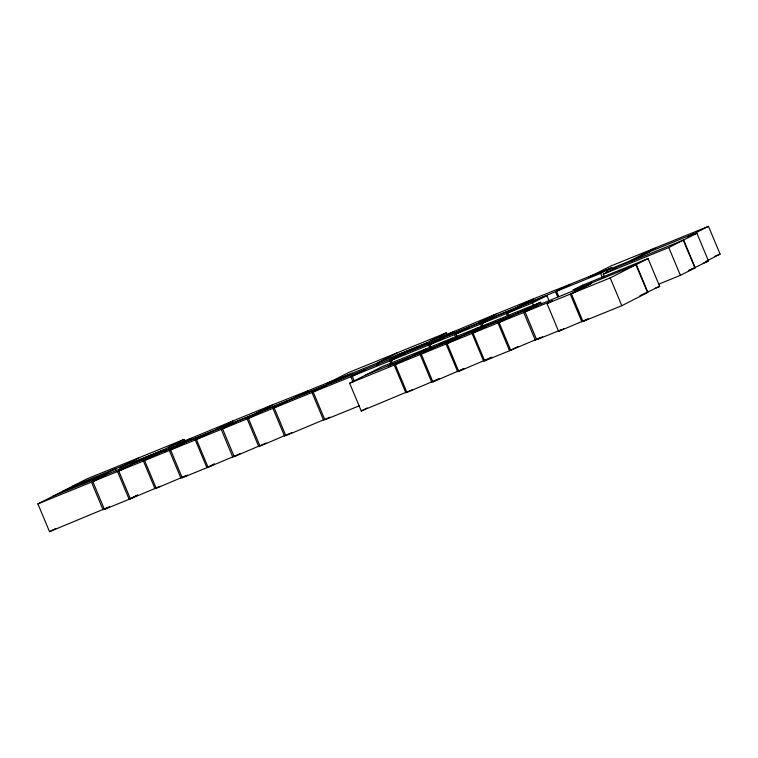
<?xml version="1.0" encoding="UTF-8"?>
<svg xmlns="http://www.w3.org/2000/svg" width="758" height="758" viewBox="0 0 758 758"><rect width="100%" height="100%" fill="white"/><g stroke="black" fill="none" stroke-linecap="round" stroke-linejoin="round"><path stroke-width="1.14" d="M37.9 503.88L52.349 496.509L105.921 474.745L91.472 482.116L37.9 503.88L49.526 531.671L108.252 507.273M52.738 496.31L62.289 491.44L106.215 473.551L115.586 468.766L116.486 470.898M62.687 491.231L72.057 486.446L124.937 464.919L139.32 457.576L86.914 478.866L72.531 486.21M96.266 478.63L105.817 473.75M120.778 469.742L119.878 467.61L140.391 457.14L184.042 439.403L184.943 441.544M92.798 481.576L107.248 474.205L131.977 464.161L117.518 471.533L92.798 481.576L104.424 509.367L129.144 499.323L137.406 495.107M160.374 486.2L130.385 498.811L118.769 471.031L133.219 463.65L157.872 453.635M184.042 439.403L163.434 449.92L119.878 467.61M118.769 471.031L143.414 461.016L159.076 453.151L183.806 443.098M186.136 475.626L156.243 488.313L144.617 460.523L169.347 450.479L185.047 442.596L209.739 432.562L195.28 439.943L170.597 449.968L182.223 477.758L206.906 467.724L214.135 464.038M196.455 439.469L210.904 432.088L235.672 422.026L221.213 429.407L196.455 439.469L208.071 467.25L236.97 455.084M222.587 428.848L237.036 421.467L261.605 411.49L247.146 418.871L222.587 428.848L234.203 456.629L266.21 442.985M292.019 432.496L260.013 446.149L248.397 418.359L262.846 410.988L287.415 401.001M248.397 418.359L272.956 408.382L288.656 400.499L326.452 385.14M329.995 417.175L285.823 435.661L274.207 407.88L312.002 392.521L327.664 384.647L365.337 369.345L350.878 376.726L313.215 392.028L324.841 419.809L359.273 405.814M328.46 382.875L376.47 363.366L398.272 352.366L446.282 332.857L447.173 334.998M352.224 376.176L366.673 368.805L404.251 353.531L389.801 360.912L352.224 376.176L354.46 381.52M49.526 531.671L55.713 528.506M391.128 360.372L405.577 352.991L443.136 337.736L428.677 345.117L391.128 360.372L392.464 363.575M446.282 332.857L425.693 343.365L377.683 362.874L378.583 365.015M412.077 389.811L361.253 410.997L349.627 383.207L365.631 375.039L412.001 356.004L426.299 348.699L381.88 366.749L365.953 374.878M104.424 509.367L109.578 506.732M429.928 344.606L444.377 337.234L469.069 327.2L454.611 334.581L429.928 344.606L431.264 347.818M389.783 365.233L388.172 366.048L408.628 357.738M130.385 498.811L137.615 495.126M349.627 383.207L394.236 365.091L409.708 357.302L434.561 347.202M455.984 334.022L470.434 326.641L495.002 316.664L480.544 324.045L455.984 334.022L457.32 337.225M437.963 379.19L406.932 392.436L395.316 364.645L420.169 354.555L435.67 346.757L460.476 336.675L446.083 344.018L421.268 354.1L432.894 381.89L463.877 368.653L458.77 371.373L447.144 343.592L461.546 336.239L486.465 326.12L472.073 333.463L447.144 343.592M483.253 326.689L481.917 323.486L496.367 316.105L520.917 306.137M182.223 477.758L187.378 475.124M481.917 323.486L506.477 313.509L522.12 305.645L546.869 295.592L549.105 300.935M208.071 467.25L214.268 464.086M473.049 333.065L487.441 325.722L512.37 315.593L497.978 322.936L473.049 333.065L484.675 360.846L509.594 350.727L517.894 346.605M509.006 316.228L507.661 313.026L532.41 302.963L546.869 295.592M555.5 291.716L569.959 284.335L535.3 298.074L517.515 307.151L555.5 291.716L557.736 297.06M558.817 296.615L556.58 291.28L571.049 283.89L593.542 274.756M234.203 456.629L240.4 453.474M540.492 337.632L510.702 350.272L499.077 322.491L513.469 315.148L538.123 305.123M540.634 302.252L529.283 308.042L513.299 314.845L468.188 332.866L479.549 327.068L540.634 302.252L541.525 304.384M499.077 322.491L523.731 312.476L539.506 304.564L591.628 283.35L571.361 293.697L582.987 321.477L621.825 305.701L647.559 292.56L635.934 264.779L610.199 277.911L571.361 293.697M556.58 291.28L600.601 273.392L610.626 268.275L589.089 277.021L611.213 265.85L654.827 248.131L628.609 261.51L606.495 270.492L607.395 272.634M606.495 270.492L612.104 267.631L590.615 276.367M604.571 277.409L603.226 274.197L617.694 266.816L683.64 239.983L696.886 233.218L708.503 261.008L689.846 269.962M648.052 258.592L582.457 285.245L573.02 290.068L578.904 287.67L573.901 290.219L636.322 264.58L648.052 258.592L659.678 286.372L639.932 295.658M587.137 319.241L558.627 331.369L547.011 303.588L552.487 300.793L525.067 311.936L536.683 339.717L561.915 329.465M630.609 261.529L650.118 251.571M583.404 286.685L591.278 282.924M547.011 303.588L570.281 294.132L590.16 283.985M693.807 233.815L687.544 237.017L696.886 233.218M708.474 226.329L694.167 233.635L641.6 254.991L655.907 247.695L708.474 226.329L720.1 254.119L705.793 261.415M603.226 274.197L668.783 247.563L683.29 240.163L694.906 267.953L680.409 275.344L658.56 284.222M361.253 410.997L367.251 407.937M432.894 381.89L439.071 378.735M458.77 371.373L489.858 358.098M484.675 360.846L491.876 357.179M536.683 339.717L542.605 336.694M558.627 331.369L564.113 328.574M582.987 321.477L588.473 318.682M397.069 352.849L349.068 372.358L326.916 383.539L352.224 373.258L342.19 378.384L294.388 397.798L308.932 390.379L331.426 381.236M233.284 420.775L192.257 437.783L177.713 445.211L215.443 429.881L234.364 420.339L272.169 404.98M168.646 447.372L191.139 438.238L176.586 445.666L131.854 463.839L141.898 458.713L164.135 449.674L165.036 451.815M431.056 340.768L453.237 331.758L438.787 339.139L391.062 358.525L401.105 353.399L426.64 343.023M216.589 429.416L254.262 414.105L273.287 404.526L307.852 390.815L293.308 398.244L255.512 413.603M452.412 338.096L427.673 348.149L413.366 355.445L438.096 345.402L453.625 337.604L478.175 327.627L463.868 334.932L439.299 344.909M714.965 256.204L720.1 254.119M703.32 263.111L708.503 261.008M688.349 270.615L694.906 267.953M655.31 288.154L659.678 286.372M683.64 239.983L695.257 267.764M668.783 247.563L680.409 275.344M636.322 264.58L647.938 292.37M610.199 277.911L621.825 305.701M600.601 273.392L602.392 277.665M582.457 285.245L583.347 287.386M570.281 294.132L581.907 321.913M532.41 302.963L533.755 306.175M523.731 312.476L535.356 340.257M506.477 313.509L507.822 316.711M497.978 322.936L509.594 350.727M480.544 324.045L481.889 327.248M472.073 333.463L483.689 361.244M454.611 334.581L455.956 337.784M446.083 344.018L457.709 371.808M428.677 345.117L429.578 347.249M420.169 354.555L431.795 382.335M394.236 365.091L405.862 392.871M389.801 360.912L390.692 363.044M376.47 363.366L377.361 365.508M350.878 376.726L353.114 382.07M312.002 392.521L323.628 420.302M272.956 408.382L284.582 436.163M247.146 418.871L258.772 446.651M221.213 429.407L232.839 457.188M195.28 439.943L206.906 467.724M169.347 450.479L180.972 478.26M143.414 461.016L155.039 488.796M117.518 471.533L129.144 499.323M91.472 482.116L103.088 509.907M454.317 331.322L439.858 338.693L477.663 323.344L495.438 314.267L454.317 331.322M496.518 313.831L478.743 322.899L516.586 307.53L534.362 298.453L496.518 313.831"/></g></svg>
